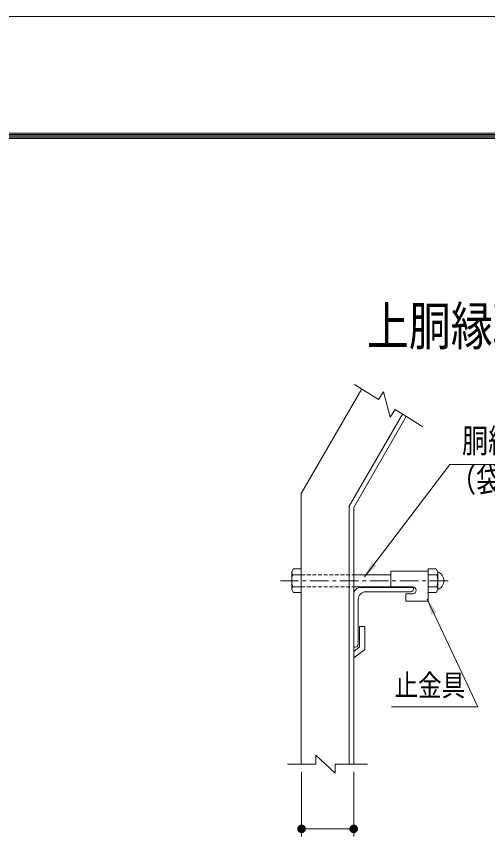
# Model space of a CAD drawing. Units: millimetres, scale not verified. Extents: x -4455 to 4455, y -3150 to 3150.
# Drawn here: x 1117 to 2061, y 1481 to 3150 of the extents above; entities that cross this region are included whole.
import ezdxf
from ezdxf.enums import TextEntityAlignment as Align

# ---------------------------------------------------------------- set-up
doc = ezdxf.new("R2010")
doc.units = ezdxf.units.MM
doc.header["$LTSCALE"] = 30
for name, pattern in [('USER1', [2, 1.25, -0.25, 0.25, -0.25]), ('USER2', [1.125, 0.75, -0.125, 0.125, -0.125]), ('USER3', [0.375, 0.25, -0.125])]:
    doc.linetypes.add(name, pattern=pattern)
for name, color, linetype, lineweight in [('0-0_D-STR-TXT', 3, 'Continuous', 13), ('0-1_D-STR2', 1, 'Continuous', 13), ('0-2_D-STR-DIM', 4, 'Continuous', 13), ('0-3_D-BMK', 2, 'USER2', 13), ('0-4_D-STR1', 1, 'Continuous', 18), ('0-5_D-STR3', 3, 'Continuous', 13), ('0-D_SUNPOU', 1, 'Continuous', 18), ('1-2_D-TTL', 7, 'Continuous', 9)]:
    doc.layers.add(name, color=color, linetype=linetype, lineweight=lineweight)
doc.layers.add('0-9_D-TTL-TXT', color=7, linetype='Continuous')
doc.styles.add('ＭＳ ゴシック', font='')
doc.styles.get('ＭＳ ゴシック').set_extended_font_data('MS Gothic')

# ---------------------------------------------------------------- blocks, each defined once
blk = doc.blocks.new('M1')
at = {"layer": '0-D_SUNPOU'}
blk.add_line((-7.5, 0), (-57.86, 0), dxfattribs=at)
for points in [[(0, 0), (-7.5, 0), (-7.44, 0.94)], [(0, 0), (-7.44, -0.94), (-7.5, 0)], [(0, 0), (-7.44, 0.94), (-7.26, 1.87)], [(0, 0), (-7.26, -1.87), (-7.44, -0.94)], [(0, 0), (-7.26, 1.87), (-6.97, 2.76)], [(0, 0), (-6.97, -2.76), (-7.26, -1.87)], [(0, 0), (-6.97, 2.76), (-6.57, 3.61)], [(0, 0), (-6.57, -3.61), (-6.97, -2.76)], [(0, 0), (-6.57, 3.61), (-6.07, 4.41)], [(0, 0), (-6.07, -4.41), (-6.57, -3.61)], [(0, 0), (-6.07, 4.41), (-5.47, 5.13)], [(0, 0), (-5.47, -5.13), (-6.07, -4.41)], [(0, 0), (-5.47, 5.13), (-4.78, 5.78)], [(0, 0), (-4.78, -5.78), (-5.47, -5.13)], [(0, 0), (-4.78, 5.78), (-4.02, 6.33)], [(0, 0), (-4.02, -6.33), (-4.78, -5.78)], [(0, 0), (-4.02, 6.33), (-3.19, 6.79)], [(0, 0), (-3.19, -6.79), (-4.02, -6.33)], [(0, 0), (-3.19, 6.79), (-2.32, 7.13)], [(0, 0), (-2.32, -7.13), (-3.19, -6.79)], [(0, 0), (-2.32, 7.13), (-1.41, 7.37)], [(0, 0), (-1.41, -7.37), (-2.32, -7.13)], [(0, 0), (-1.41, 7.37), (-0.47, 7.49)], [(0, 0), (-0.47, -7.49), (-1.41, -7.37)], [(0, 0), (-0.47, 7.49), (0.47, 7.49)], [(0, 0), (0.47, -7.49), (-0.47, -7.49)], [(0, 0), (0.47, 7.49), (1.41, 7.37)], [(0, 0), (1.41, 7.37), (2.32, 7.13)], [(0, 0), (2.32, 7.13), (3.19, 6.79)], [(0, 0), (3.19, 6.79), (4.02, 6.33)], [(0, 0), (4.02, 6.33), (4.78, 5.78)], [(0, 0), (4.78, 5.78), (5.47, 5.13)], [(0, 0), (5.47, 5.13), (6.07, 4.41)], [(0, 0), (6.07, 4.41), (6.57, 3.61)], [(0, 0), (6.57, 3.61), (6.97, 2.76)], [(0, 0), (6.97, 2.76), (7.26, 1.87)], [(0, 0), (7.26, 1.87), (7.44, 0.94)], [(0, 0), (7.44, 0.94), (7.5, 0)], [(0, 0), (1.41, -7.37), (0.47, -7.49)], [(0, 0), (2.32, -7.13), (1.41, -7.37)], [(0, 0), (3.19, -6.79), (2.32, -7.13)], [(0, 0), (4.02, -6.33), (3.19, -6.79)], [(0, 0), (4.78, -5.78), (4.02, -6.33)], [(0, 0), (5.47, -5.13), (4.78, -5.78)], [(0, 0), (6.07, -4.41), (5.47, -5.13)], [(0, 0), (6.57, -3.61), (6.07, -4.41)], [(0, 0), (6.97, -2.76), (6.57, -3.61)], [(0, 0), (7.26, -1.87), (6.97, -2.76)], [(0, 0), (7.44, -0.94), (7.26, -1.87)], [(0, 0), (7.5, 0), (7.44, -0.94)]]:
    blk.add_solid(points, dxfattribs=at)

msp = doc.modelspace()

# ---------------------------------------------------------------- linework, layer by layer
at = {"layer": '0-0_D-STR-TXT'}
msp.add_lwpolyline([(2290.83, 2252.58), (1986.03, 2252.58), (1814.58, 2027.68)], dxfattribs=at)
at = {"layer": '0-0_D-STR-TXT', "color": 7, "lineweight": 9}
msp.add_lwpolyline([(1868.53, 1767.04), (2042.1, 1767.04), (1940.19, 1982.92)], dxfattribs=at)
at = {"layer": '0-0_D-STR-TXT'}
msp.add_solid([(1813.18, 2025.85), (1829.33, 2056.92), (1838.86, 2049.65)], dxfattribs=at)
at = {"layer": '0-0_D-STR-TXT', "color": 7}
msp.add_solid([(1939.21, 1985), (1959.36, 1956.36), (1948.52, 1951.24)], dxfattribs=at)
at = {"layer": '0-1_D-STR2', "lineweight": 18}
for p, q in [((1688.5, 1637.05), (1688.5, 1507.44)), ((1792.98, 1637.05), (1792.98, 1507.44)), ((1723, 1522.44), (1758.48, 1522.44))]:
    msp.add_line(p, q, dxfattribs=at)
at = {"layer": '0-2_D-STR-DIM'}
for p, q in [((1842.94, 2383.09), (1794.88, 2412.93)), ((1842.94, 2383.09), (1852.43, 2398.38)), ((1866.38, 2347.35), (1852.43, 2398.38)), ((1875.88, 2362.64), (1866.38, 2347.35)), ((1875.88, 2362.64), (1931.33, 2328.21)), ((1716.78, 1652.05), (1716.78, 1670.05)), ((1755.55, 1634.05), (1716.78, 1670.05)), ((1716.78, 1652.05), (1660.22, 1652.05)), ((1755.55, 1652.05), (1820.83, 1652.05)), ((1755.55, 1652.05), (1755.55, 1634.05))]:
    msp.add_line(p, q, dxfattribs=at)
at = {"layer": '0-3_D-BMK', "linetype": 'USER1'}
msp.add_line((1982.66, 2019.83), (1646.41, 2019.83), dxfattribs=at)
at = {"layer": '0-4_D-STR1'}
for p, q in [((1808.97, 2404.18), (1687.98, 2194.62)), ((1890.57, 2353.51), (1783.98, 2168.89)), ((1898.22, 2348.77), (1792.98, 2166.48)), ((1687.98, 2194.62), (1687.98, 1652.05)), ((1783.98, 2168.89), (1783.98, 1652.05)), ((1792.98, 2166.48), (1792.98, 1652.05)), ((1807.98, 2006.48), (1912.98, 2006.48)), ((1912.98, 2006.48), (1912.98, 2003.48)), ((1792.98, 1886.48), (1792.98, 1991.48)), ((1816.98, 1997.48), (1906.98, 1997.48)), ((1801.98, 1892.48), (1801.98, 1982.48)), ((1804.81, 1928.29), (1804.81, 1887.29)), ((1815.31, 1928.29), (1804.81, 1928.29)), ((1815.31, 1928.29), (1815.31, 1882.13)), ((1792.98, 1878.15), (1804.81, 1887.29)), ((1792.98, 1886.48), (1795.98, 1886.48)), ((1792.98, 1864.88), (1815.31, 1882.13))]:
    msp.add_line(p, q, dxfattribs=at)
for centre, radius, start, end in [((1807.98, 1991.48), 15, 90, 180), ((1906.98, 2003.48), 6, 270, 0), ((1816.98, 1982.48), 15, 90, 180), ((1795.98, 1892.48), 6, 270, 0)]:
    msp.add_arc(centre, radius, start, end, dxfattribs=at)
at = {"layer": '0-5_D-STR3'}
for p, q in [((1668.78, 2037.59), (1672.11, 2043.35)), ((1668.78, 2002.07), (1668.78, 2037.59)), ((1672.11, 2043.35), (1687.98, 2043.35)), ((1687.98, 1996.31), (1687.98, 2043.35)), ((1867.41, 2038.79), (1942.41, 2038.79)), ((1867.41, 2038.79), (1867.41, 2007.29)), ((1942.41, 1996.31), (1942.41, 2043.35)), ((1958.28, 2043.35), (1942.41, 2043.35)), ((1942.41, 2038.79), (1942.41, 1978.79)), ((1961.61, 2037.59), (1958.28, 2043.35)), ((1961.61, 2002.07), (1961.61, 2037.59)), ((1670.84, 2031.83), (1687.98, 2031.83)), ((1792.98, 2031.83), (1867.41, 2031.83)), ((1959.55, 2031.83), (1942.41, 2031.83)), ((1670.84, 2007.83), (1687.98, 2007.83)), ((1792.98, 2007.83), (1867.41, 2007.83)), ((1867.41, 2007.29), (1911.66, 2007.29)), ((1959.55, 2007.83), (1942.41, 2007.83)), ((1668.78, 2002.07), (1672.11, 1996.31)), ((1672.11, 1996.31), (1687.98, 1996.31)), ((1897.41, 1993.79), (1897.41, 1978.79)), ((1897.41, 1993.79), (1911.66, 1993.79)), ((1958.28, 1996.31), (1942.41, 1996.31)), ((1961.61, 2002.07), (1958.28, 1996.31)), ((1897.41, 1978.79), (1942.41, 1978.79))]:
    msp.add_line(p, q, dxfattribs=at)
at = {"layer": '0-5_D-STR3', "color": 1, "linetype": 'USER3'}
for p, q in [((1687.98, 2031.83), (1792.98, 2031.83)), ((1687.98, 2007.83), (1792.98, 2007.83))]:
    msp.add_line(p, q, dxfattribs=at)
at = {"layer": '0-5_D-STR3'}
for centre, radius, start, end in [((1677.87, 2037.59), 9.09, 180, 219.3382), ((1952.52, 2037.59), 9.09, 320.6618, 0), ((1954.79, 2019.83), 19.02, 291.00774, 68.99226), ((1704.78, 2019.83), 36, 160.52878, 199.47122), ((1925.61, 2019.83), 36, 340.52878, 19.47122), ((1677.87, 2002.07), 9.09, 140.6618, 180), ((1911.66, 2000.54), 6.75, 270, 90), ((1952.52, 2002.07), 9.09, 0, 39.3382)]:
    msp.add_arc(centre, radius, start, end, dxfattribs=at)
at = {"layer": '1-2_D-TTL', "color": 2, "lineweight": 18}
msp.add_lwpolyline([(-4454.85, 3150.21), (4454.85, 3150.21), (4454.85, -3150.21), (-4454.85, -3150.21)], close=True, dxfattribs=at)
at = {"layer": '1-2_D-TTL'}
for points in [[(-4168.47, 2916.87), (4168.47, 2916.87), (4168.47, -2916.87), (-4168.47, -2916.87)], [(-4165.81, 2914.21), (4165.81, 2914.21), (4165.81, -2914.21), (-4165.81, -2914.21)], [(-4163.16, 2911.56), (4163.16, 2911.56), (4163.16, -2911.56), (-4163.16, -2911.56)], [(-4160.51, 2908.91), (4160.51, 2908.91), (4160.51, -2908.91), (-4160.51, -2908.91)], [(-4157.86, 2906.26), (4157.86, 2906.26), (4157.86, -2906.26), (-4157.86, -2906.26)]]:
    msp.add_lwpolyline(points, close=True, dxfattribs=at)

# ---------------------------------------------------------------- block references
at = {"layer": '0-1_D-STR2', "xscale": 1.15, "yscale": 1.15, "rotation": 180}
msp.add_blockref('M1', (1688.5, 1522.44), dxfattribs=at)
at = {"layer": '0-1_D-STR2', "xscale": 1.15, "yscale": 1.15}
msp.add_blockref('M1', (1792.98, 1522.44), dxfattribs=at)

# ---------------------------------------------------------------- texts
at = {"layer": '0-0_D-STR-TXT', "style": 'ＭＳ ゴシック', "width": 0.8}
for s, height, p in [('胴縁', 48.17, (2010.13, 2261.75)), ('（袋ナット）', 48.17, (1985.83, 2183.5)), ('止金具', 43.33, (1874.74, 1775.46))]:
    msp.add_text(s, height=height, dxfattribs=at).set_placement(p, align=Align.BOTTOM_LEFT)
at = {"layer": '0-9_D-TTL-TXT', "style": 'ＭＳ ゴシック', "width": 0.8}
msp.add_text('上胴縁取付詳細', height=76.98, dxfattribs=at).set_placement((1819.67, 2468.67), align=Align.BOTTOM_LEFT)

doc.saveas('drawing.dxf')
